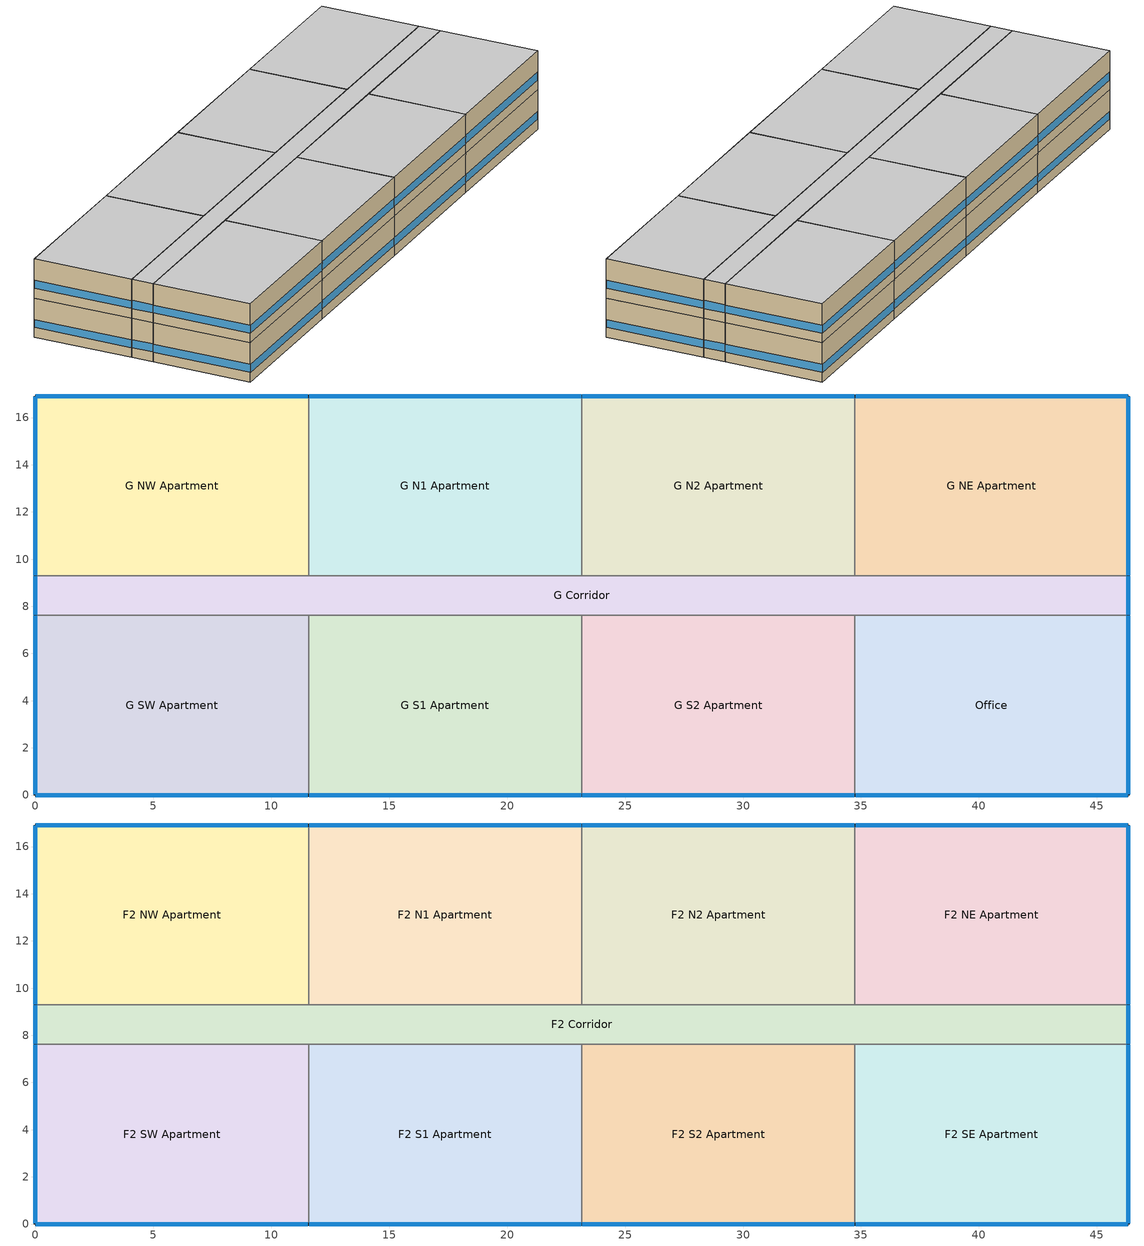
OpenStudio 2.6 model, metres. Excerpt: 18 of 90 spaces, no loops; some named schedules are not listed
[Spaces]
G S1 Apartment
 floor ground: 23.16,7.62 23.16,0 11.58,0 11.58,7.62 z0
 wall outside: 11.58,0 23.16,0 z0:3.05
 wall to G S2 Apartment: 23.16,0 23.16,7.62 z0:3.05
 wall to G Corridor: 23.16,7.62 11.58,7.62 z0:3.05
 wall to G SW Apartment: 11.58,7.62 11.58,0 z0:3.05
 window: 11.61,0 23.14,0 z0.76:1.37
Office
 floor ground: 46.33,7.62 46.33,0 34.75,0 34.75,7.62 z0
 wall outside: 34.75,0 46.33,0 46.33,7.62 z0:3.05
 wall to G S2 Apartment: 34.75,7.62 34.75,0 z0:3.05
 wall to G Corridor: 46.33,7.62 34.75,7.62 z0:3.05
 window: 46.33,0.03 46.33,7.59 z0.76:1.38; 34.77,0 46.3,0 z0.76:1.37
G S2 Apartment
 floor ground: 34.75,7.62 34.75,0 23.16,0 23.16,7.62 z0
 wall outside: 23.16,0 34.75,0 z0:3.05
 wall to G Corridor: 34.75,7.62 23.16,7.62 z0:3.05
 window: 23.19,0 34.72,0 z0.76:1.37
G Corridor
 floor ground: 46.33,9.3 46.33,7.62 0,7.62 0,9.3 z0
 wall outside: 46.33,7.62 46.33,9.3 / 0,9.3 0,7.62 z0:3.05
 wall to G NW Apartment: 11.58,9.3 0,9.3 z0:3.05
 wall to G NE Apartment: 46.33,9.3 34.75,9.3 z0:3.05
 wall to G N1 Apartment: 23.16,9.3 11.58,9.3 z0:3.05
 wall to G SW Apartment: 0,7.62 11.58,7.62 z0:3.05
 wall to G N2 Apartment: 34.75,9.3 23.16,9.3 z0:3.05
 window: 46.33,7.65 46.33,9.27 / 0,9.27 0,7.65 z0.76:1.39
G NW Apartment
 floor ground: 11.58,16.92 11.58,9.3 0,9.3 0,16.92 z0
 wall outside: 11.58,16.92 0,16.92 0,9.3 z0:3.05
 wall to G N1 Apartment: 11.58,9.3 11.58,16.92 z0:3.05
 window: 11.56,16.92 0.03,16.92 z0.76:1.37; 0,16.89 0,9.32 z0.76:1.38
G N1 Apartment
 floor ground: 23.16,16.92 23.16,9.3 11.58,9.3 11.58,16.92 z0
 wall outside: 23.16,16.92 11.58,16.92 z0:3.05
 wall to G N2 Apartment: 23.16,9.3 23.16,16.92 z0:3.05
 window: 23.14,16.92 11.61,16.92 z0.76:1.37
G N2 Apartment
 floor ground: 34.75,16.92 34.75,9.3 23.16,9.3 23.16,16.92 z0
 wall outside: 34.75,16.92 23.16,16.92 z0:3.05
 wall to G NE Apartment: 34.75,9.3 34.75,16.92 z0:3.05
 window: 34.72,16.92 23.19,16.92 z0.76:1.37
G NE Apartment
 floor ground: 46.33,16.92 46.33,9.3 34.75,9.3 34.75,16.92 z0
 wall outside: 46.33,9.3 46.33,16.92 34.75,16.92 z0:3.05
 window: 46.33,9.32 46.33,16.89 z0.76:1.38; 46.3,16.92 34.77,16.92 z0.76:1.37
G SW Apartment
 floor ground: 11.58,7.62 11.58,0 0,0 0,7.62 z0
 wall outside: 0,7.62 0,0 11.58,0 z0:3.05
 window: 0.03,0 11.56,0 z0.76:1.37; 0,7.59 0,0.03 z0.76:1.38
F2 N1 Apartment
 floor to G N1 Apartment: 23.16,16.92 23.16,9.3 11.58,9.3 11.58,16.92 z3.05
 wall outside: 23.16,16.92 11.58,16.92 z3.05:6.1
 wall to F2 Corridor: 11.58,9.3 23.16,9.3 z3.05:6.1
 wall to F2 N2 Apartment: 23.16,9.3 23.16,16.92 z3.05:6.1
 wall to F2 NW Apartment: 11.58,16.92 11.58,9.3 z3.05:6.1
 window: 23.14,16.92 11.61,16.92 z3.81:4.42
 ceiling to F3 N1 Apartment: 23.16,9.3 23.16,16.92 11.58,16.92 11.58,9.3 z6.1
F2 Corridor
 floor to G Corridor: 46.33,9.3 46.33,7.62 0,7.62 0,9.3 z3.05
 wall outside: 0,9.3 0,7.62 / 46.33,7.62 46.33,9.3 z3.05:6.1
 wall to F2 SE Apartment: 34.75,7.62 46.33,7.62 z3.05:6.1
 wall to F2 SW Apartment: 0,7.62 11.58,7.62 z3.05:6.1
 wall to F2 N2 Apartment: 34.75,9.3 23.16,9.3 z3.05:6.1
 wall to F2 S1 Apartment: 11.58,7.62 23.16,7.62 z3.05:6.1
 wall to F2 S2 Apartment: 23.16,7.62 34.75,7.62 z3.05:6.1
 wall to F2 NE Apartment: 46.33,9.3 34.75,9.3 z3.05:6.1
 wall to F2 NW Apartment: 11.58,9.3 0,9.3 z3.05:6.1
 window: 46.33,7.65 46.33,9.27 / 0,9.27 0,7.65 z3.81:4.44
 ceiling to F3 Corridor: 46.33,7.62 46.33,9.3 0,9.3 0,7.62 z6.1
F2 S1 Apartment
 floor to G S1 Apartment: 23.16,7.62 23.16,0 11.58,0 11.58,7.62 z3.05
 wall outside: 11.58,0 23.16,0 z3.05:6.1
 wall to F2 S2 Apartment: 23.16,0 23.16,7.62 z3.05:6.1
 wall to F2 SW Apartment: 11.58,7.62 11.58,0 z3.05:6.1
 window: 11.61,0 23.14,0 z3.81:4.42
 ceiling to F3 S1 Apartment: 23.16,0 23.16,7.62 11.58,7.62 11.58,0 z6.1
F2 NE Apartment
 floor to G NE Apartment: 46.33,16.92 46.33,9.3 34.75,9.3 34.75,16.92 z3.05
 wall outside: 46.33,9.3 46.33,16.92 34.75,16.92 z3.05:6.1
 wall to F2 N2 Apartment: 34.75,16.92 34.75,9.3 z3.05:6.1
 window: 46.33,9.32 46.33,16.89 / 46.3,16.92 34.77,16.92 z3.81:4.42
 ceiling to F3 NE Apartment: 46.33,9.3 46.33,16.92 34.75,16.92 34.75,9.3 z6.1
F2 SW Apartment
 floor to G SW Apartment: 11.58,7.62 11.58,0 0,0 0,7.62 z3.05
 wall outside: 0,7.62 0,0 11.58,0 z3.05:6.1
 window: 0.03,0 11.56,0 / 0,7.59 0,0.03 z3.81:4.42
 ceiling to F3 SW Apartment: 11.58,0 11.58,7.62 0,7.62 0,0 z6.1
F2 NW Apartment
 floor to G NW Apartment: 11.58,16.92 11.58,9.3 0,9.3 0,16.92 z3.05
 wall outside: 11.58,16.92 0,16.92 0,9.3 z3.05:6.1
 window: 11.56,16.92 0.03,16.92 / 0,16.89 0,9.32 z3.81:4.42
 ceiling to F3 NW Apartment: 11.58,9.3 11.58,16.92 0,16.92 0,9.3 z6.1
F2 SE Apartment
 floor to Office: 46.33,7.62 46.33,0 34.75,0 34.75,7.62 z3.05
 wall outside: 34.75,0 46.33,0 46.33,7.62 z3.05:6.1
 wall to F2 S2 Apartment: 34.75,7.62 34.75,0 z3.05:6.1
 window: 46.33,0.03 46.33,7.59 / 34.77,0 46.3,0 z3.81:4.42
 ceiling to F3 SE Apartment: 46.33,0 46.33,7.62 34.75,7.62 34.75,0 z6.1
F2 N2 Apartment
 floor to G N2 Apartment: 34.75,16.92 34.75,9.3 23.16,9.3 23.16,16.92 z3.05
 wall outside: 34.75,16.92 23.16,16.92 z3.05:6.1
 window: 34.72,16.92 23.19,16.92 z3.81:4.42
 ceiling to F3 N2 Apartment: 34.75,9.3 34.75,16.92 23.16,16.92 23.16,9.3 z6.1
F2 S2 Apartment
 floor to G S2 Apartment: 34.75,7.62 34.75,0 23.16,0 23.16,7.62 z3.05
 wall outside: 23.16,0 34.75,0 z3.05:6.1
 window: 23.19,0 34.72,0 z3.81:4.42
 ceiling to F3 S2 Apartment: 34.75,0 34.75,7.62 23.16,7.62 23.16,0 z6.1
[Site]
Yellowknife AP_NT_CAN: Latitude {deg}=62.463; Longitude {deg}=-114.44; Time Zone {hr}=-7; Elevation {m}=205.7; Terrain=City
[Building]
HighriseApartment-CAN_NT_Yellowknife.AP.719360_CWEC2016.epw created: 2019-08-15 18:41:50 +0000: North Axis {deg}=0; Default Construction Set=BTAP-Mass at hdd = 8170.0; Standards Number of Stories=10; Standards Number of Above Ground Stories=10; Standards Building Type=NECB2017_HighriseApartment
[Site:WaterMainsTemperature]
Calculation Method=Correlation; Annual Average Outdoor Air Temperature {C}=-3.45833; Maximum Difference In Monthly Average Outdoor Air Temperatures {deltaC}=42.9
[Site:GroundTemperature:BuildingSurface]
19.527, 19.502, 19.536, 19.598, 20.002, 21.64, 22.225, 22.375, 21.449, 20.121, 19.802, 19.633
[SizingPeriod:DesignDay] Barometric Pressure {Pa}=98878; Sky Clearness=0; Rain Indicator=0; Snow Indicator=0; Day of Month=21; Daylight Saving Time Indicator=0; Humidity Indicating Type=Wetbulb; Dry-Bulb Temperature Range Modifier Type=DefaultMultipliers
Name | Maximum Dry-Bulb Temperature {C} | Daily Dry-Bulb Temperature Range {deltaC} | Humidity Indicating Conditions at Maximum Dry-Bulb | Wind Speed {m/s} | Wind Direction {deg} | Month | Day Type | Solar Model Indicator | ASHRAE Taub | ASHRAE Taud
Yellowknife AP Ann Clg .4% Condns DB=>MWB | 25.4 | 7.9 | 16 | 4 | 150 | 7 | SummerDesignDay | ASHRAETau | 0.369 | 2.418
Yellowknife AP Ann Htg 99.6% Condns DB | -40.5 | 0 | -40.5 | 1.7 | 310 | 1 | WinterDesignDay | ASHRAEClearSky
[Material:NoMass] Roughness=Smooth; Thermal Absorptance=0.9; Solar Absorptance=0.7
Name | Thermal Resistance {m2-K/W} | Visible Absorptance
Typical Carpet Pad | 0.21648 | 0.8
Typical Insulation 1 | 6.78179 | 0.7
Typical Insulation 2 | 5.19354 | 0.7
Typical Insulation 3 | 8.26445 | 0.7
Typical Carpet Pad 2 | 2.57255 | 0.8
Typical Carpet Pad 3 | 4.69593 | 0.8
Typical Insulation 4 | 0.714268 | 0.7
Typical Insulation 5 | 0.714286 | 0.7
[Material]
Name | Roughness | Thickness {m} | Conductivity {W/m-K} | Density {kg/m3} | Specific Heat {J/kg-K} | Thermal Absorptance | Solar Absorptance | Visible Absorptance
100mm Normalweight concrete floor | MediumSmooth | 0.1016 | 2.31 | 2322 | 832
G01 13mm gypsum board | Smooth | 0.0127 | 0.16 | 800 | 1090 | 0.9 | 0.7 | 0.5
G05 25mm wood | MediumSmooth | 0.0254 | 0.15 | 608 | 1630 | 0.9 | 0.5 | 0.5
4 in. Normalweight Concrete Floor | MediumRough | 0.1016 | 2.31 | 2322 | 832 | 0.9 | 0.7 | 0.7
1IN Stucco | Smooth | 0.0253 | 0.6918 | 1858 | 837 | 0.9 | 0.7 | 0.92
8IN CONCRETE HW RefBldg | Rough | 0.2032 | 1.311 | 2240 | 836.8 | 0.9 | 0.7 | 0.7
1/2IN Gypsum | Smooth | 0.0127 | 0.16 | 784.9 | 830 | 0.9 | 0.4 | 0.4
Metal Roof Surface; F08 Metal surface | Smooth | 0.0008 | 45.28 | 7824 | 500 | 0.9 | 0.7 | 0.7
6 in. Normalweight Concrete Floor | MediumRough | 0.1524 | 2.31 | 2322 | 832 | 0.9 | 0.7 | 0.7
[Construction]
BTAP-Int-Floor: 100mm Normalweight concrete floor, Typical Carpet Pad
BTAP-Int-Wall: G01 13mm gypsum board, G01 13mm gypsum board
BTAP-Int-Ceiling: Typical Carpet Pad, 100mm Normalweight concrete floor
BTAP-Ext-DaylightDiffuser: SimpleGlazing
BTAP-Int-Door: G05 25mm wood
BTAP-Ext-Floor-Mass:U-0.142: Typical Insulation 1, 4 in. Normalweight Concrete Floor, Typical Carpet Pad
BTAP-Ext-Wall-Mass:U-0.183: 1IN Stucco, 8IN CONCRETE HW RefBldg, Typical Insulation 2, 1/2IN Gypsum
BTAP-Ext-Roof-Metal:U-0.12099999999999998: Metal Roof Surface, Typical Insulation 3
BTAP-Grnd-Floor-Mass:U-0.379: 6 in. Normalweight Concrete Floor, Typical Carpet Pad 2
BTAP-Grnd-Roof-Mass:U-0.21: 6 in. Normalweight Concrete Floor, Typical Carpet Pad 3
BTAP-Ext-Door:U-1.4: F08 Metal surface, Typical Insulation 4
BTAP-Ext-OverHeadDoor:U-1.4: Typical Insulation 5
BTAP-Ext-DaylightDiffuser:U=0.140 SHGC=0.600: SimpleGlazing:U=0.140 SHGC=0.600
[DefaultConstructionSet]
BTAP-Mass at hdd = 8170.0: Default Exterior Surface Constructions=BTAP-Mass at hdd = 8170.0; Default Interior Surface Constructions=Default Surface Constructions 2; Default Ground Contact Surface Constructions=BTAP-Mass at hdd = 8170.0 1; Default Exterior SubSurface Constructions=BTAP-Mass at hdd = 8170.0; Default Interior SubSurface Constructions=Default Sub Surface Constructions 2; Interior Partition Construction=BTAP-Int-Door
[DefaultSurfaceConstructions]
Name | Floor Construction | Wall Construction | Roof Ceiling Construction
Default Surface Constructions 2 | BTAP-Int-Floor | BTAP-Int-Wall | BTAP-Int-Ceiling
BTAP-Mass at hdd = 8170.0 | BTAP-Ext-Floor-Mass:U-0.142 | BTAP-Ext-Wall-Mass:U-0.183 | BTAP-Ext-Roof-Metal:U-0.12099999999999998
BTAP-Mass at hdd = 8170.0 1 | BTAP-Grnd-Floor-Mass:U-0.379 | BTAP-Grnd-Roof-Mass:U-0.21 | BTAP-Grnd-Roof-Mass:U-0.21
[DefaultSubSurfaceConstructions]
Name | Fixed Window Construction | Operable Window Construction | Door Construction | Glass Door Construction | Overhead Door Construction | Skylight Construction | Tubular Daylight Dome Construction | Tubular Daylight Diffuser Construction
Default Sub Surface Constructions 2 | BTAP-Ext-DaylightDiffuser | BTAP-Ext-DaylightDiffuser | BTAP-Int-Door
BTAP-Mass at hdd = 8170.0 | BTAP-Ext-DaylightDiffuser:U=0.140 SHGC=0.600 | BTAP-Ext-DaylightDiffuser:U=0.140 SHGC=0.600 | BTAP-Ext-Door:U-1.4 | BTAP-Ext-DaylightDiffuser:U=0.140 SHGC=0.600 | BTAP-Ext-OverHeadDoor:U-1.4 | BTAP-Ext-DaylightDiffuser:U=0.140 SHGC=0.600 | BTAP-Ext-DaylightDiffuser:U=0.140 SHGC=0.600 | BTAP-Ext-DaylightDiffuser:U=0.140 SHGC=0.600
[WindowMaterial:SimpleGlazingSystem] Solar Heat Gain Coefficient=0.6; Visible Transmittance=0.21
Name | U-Factor {W/m2-K}
SimpleGlazing | 2.2
SimpleGlazing:U=0.140 SHGC=0.600 | 1.4
[Space] Part of Total Floor Area=Yes
Name | Space Type | Building Story | Thermal Zone
F2 NE Apartment | Space Function Dwelling units general | Building Story 2 | DU_BT=Space Function_ST=Dwelling units general_FL=Building Story 2_SCHG 4
F2 N1 Apartment | Space Function Dwelling units general | Building Story 2 | DU_BT=Space Function_ST=Dwelling units general_FL=Building Story 2_SCHG 5
F2 Corridor | Space Function Corridor/Transition area other-sch-G | Building Story 2 | WILD_ST=Corridor/Transition area other-sch-G_FL=Building Story 2_SCH=G
F2 S1 Apartment | Space Function Dwelling units general | Building Story 2 | DU_BT=Space Function_ST=Dwelling units general_FL=Building Story 2_SCHG 3
F2 SW Apartment | Space Function Dwelling units general | Building Story 2 | DU_BT=Space Function_ST=Dwelling units general_FL=Building Story 2_SCHG 6
G S1 Apartment | Space Function Dwelling units general | Building Story 1 | DU_BT=Space Function_ST=Dwelling units general_FL=Building Story 1_SCHG 3
Office | Space Function Office enclosed <= 25 m2 | Building Story 1 | ALL_ST=Office enclosed <= 25 m2_FL=Building Story 1_SCH=A
G N2 Apartment | Space Function Dwelling units general | Building Story 1 | DU_BT=Space Function_ST=Dwelling units general_FL=Building Story 1_SCHG 5
G S2 Apartment | Space Function Dwelling units general | Building Story 1 | DU_BT=Space Function_ST=Dwelling units general_FL=Building Story 1_SCHG 6
G Corridor | Space Function Corridor/Transition area other-sch-G | Building Story 1 | WILD_ST=Corridor/Transition area other-sch-G_FL=Building Story 1_SCH=G
G NW Apartment | Space Function Dwelling units general | Building Story 1 | DU_BT=Space Function_ST=Dwelling units general_FL=Building Story 1_SCHG 4
G N1 Apartment | Space Function Dwelling units general | Building Story 1 | DU_BT=Space Function_ST=Dwelling units general_FL=Building Story 1_SCHG 2
F2 NW Apartment | Space Function Dwelling units general | Building Story 2 | DU_BT=Space Function_ST=Dwelling units general_FL=Building Story 2_SCHG 2
F2 S2 Apartment | Space Function Dwelling units general | Building Story 2 | DU_BT=Space Function_ST=Dwelling units general_FL=Building Story 2_SCHG 1
F2 SE Apartment | Space Function Dwelling units general | Building Story 2 | DU_BT=Space Function_ST=Dwelling units general_FL=Building Story 2_SCHG 7
G SW Apartment | Space Function Dwelling units general | Building Story 1 | DU_BT=Space Function_ST=Dwelling units general_FL=Building Story 1_SCHG 1
F2 N2 Apartment | Space Function Dwelling units general | Building Story 2 | DU_BT=Space Function_ST=Dwelling units general_FL=Building Story 2_SCHG
G NE Apartment | Space Function Dwelling units general | Building Story 1 | DU_BT=Space Function_ST=Dwelling units general_FL=Building Story 1_SCHG
[BuildingStory]
Name | Nominal Z Coordinate {m}
Building Story 1 | 0
Building Story 2 | 3.0478
[SpaceType] Standards Building Type=Space Function
Name | Default Schedule Set | Design Specification Outdoor Air Object | Standards Space Type
Space Function Office enclosed <= 25 m2 | Space Function Office enclosed <= 25 m2 Schedule Set | Space Function Office enclosed <= 25 m2 Ventilation | Office enclosed <= 25 m2
Space Function Corridor/Transition area other-sch-G | Space Function Corridor/Transition area other-sch-G Schedule Set | Space Function Corridor/Transition area other-sch-G Ventilation | Corridor/Transition area other-sch-G
Space Function Dwelling units general | Space Function Dwelling units general Schedule Set | Space Function Dwelling units general Ventilation | Dwelling units general
[People] Work Efficiency Schedule=Work Efficiency Schedule; Clothing Insulation Schedule=Clothing Schedule; Air Velocity Schedule=Air Velocity Schedule; Multiplier=1
Name | People Definition | Space or SpaceType
Space Function Corridor/Transition area other-sch-G People | Space Function Corridor/Transition area other-sch-G People Definition | Space Function Corridor/Transition area other-sch-G
Space Function Dwelling units general People | Space Function Dwelling units general People Definition | Space Function Dwelling units general
[Lights]
Space Function Dwelling units general Lights: Lights Definition=Space Function Dwelling units general Lights Definition; Space or SpaceType=Space Function Dwelling units general; Fraction Replaceable=1
[DesignSpecification:OutdoorAir] Outdoor Air Method=Sum; Outdoor Air Flow per Person {m3/s-person}=0; Outdoor Air Flow Rate {m3/s}=0; Outdoor Air Flow Air Changes per Hour {1/hr}=0
Name | Outdoor Air Flow per Floor Area {m3/s-m2}
Space Function Corridor/Transition area other-sch-G Ventilation | 0.0003048
Space Function Dwelling units general Ventilation | 0.00039624
[DefaultScheduleSet] Number of People Schedule=NECB-G-Occupancy; People Activity Level Schedule=NECB-Activity; Lighting Schedule=NECB-G-Lighting; Electric Equipment Schedule=NECB-G-Electric-Equipment; Infiltration Schedule=Always On
Space Function Corridor/Transition area other-sch-G Schedule Set; Space Function Dwelling units general Schedule Set
[ThermostatSetpoint:DualSetpoint]
Name | Heating Setpoint Temperature Schedule | Cooling Setpoint Temperature Schedule
Space Function Dwelling units general Thermostat 159; Space Function Dwelling units general Thermostat 163; Space Function Dwelling units general Thermostat 167; Space Function Dwelling units general Thermostat 173; Space Function Dwelling units general Thermostat 185; Space Function Dwelling units general Thermostat 199; Space Function Dwelling units general Thermostat 201; Space Function Dwelling units general Thermostat 202; Space Function Dwelling units general Thermostat 204; Space Function Dwelling units general Thermostat 205; Space Function Dwelling units general Thermostat 207; Space Function Dwelling units general Thermostat 214; Space Function Dwelling units general Thermostat 219; Space Function Dwelling units general Thermostat 230; Space Function Dwelling units general Thermostat 232; Space Function Corridor/Transition area other-sch-G Thermostat 25; Space Function Corridor/Transition area other-sch-G Thermostat 26 | NECB-G-Thermostat Setpoint-Heating | NECB-G-Thermostat Setpoint-Cooling
Space Function Office enclosed <= 25 m2 Thermostat 3 | NECB-A-Thermostat Setpoint-Heating | NECB-A-Thermostat Setpoint-Cooling
[ElectricEquipment]
Space Function Dwelling units general Elec Equip: Electric Equipment Definition=Space Function Dwelling units general Elec Equip Definition; Space or SpaceType=Space Function Dwelling units general
[SpaceInfiltration:DesignFlowRate] Schedule=Always On Discrete; Design Flow Rate Calculation Method=Flow/ExteriorArea; Flow per Exterior Surface Area {m3/s-m2}=0.00025; Constant Term Coefficient=0; Temperature Term Coefficient=0; Velocity Term Coefficient=0.224; Velocity Squared Term Coefficient=0
Name | Space or SpaceType
F2 Corridor Infiltration | F2 Corridor
F2 N1 Apartment Infiltration | F2 N1 Apartment
F2 N2 Apartment Infiltration | F2 N2 Apartment
F2 NE Apartment Infiltration | F2 NE Apartment
F2 NW Apartment Infiltration | F2 NW Apartment
F2 S1 Apartment Infiltration | F2 S1 Apartment
F2 S2 Apartment Infiltration | F2 S2 Apartment
F2 SE Apartment Infiltration | F2 SE Apartment
F2 SW Apartment Infiltration | F2 SW Apartment
G Corridor Infiltration | G Corridor
G N1 Apartment Infiltration | G N1 Apartment
G N2 Apartment Infiltration | G N2 Apartment
G NE Apartment Infiltration | G NE Apartment
G NW Apartment Infiltration | G NW Apartment
G S1 Apartment Infiltration | G S1 Apartment
G S2 Apartment Infiltration | G S2 Apartment
G SW Apartment Infiltration | G SW Apartment
Office Infiltration | Office
[ThermalZone] Use Ideal Air Loads=No
Name | Thermostat
DU_BT=Space Function_ST=Dwelling units general_FL=Building Story 1_SCHG | Space Function Dwelling units general Thermostat 159
DU_BT=Space Function_ST=Dwelling units general_FL=Building Story 2_SCHG | Space Function Dwelling units general Thermostat 163
DU_BT=Space Function_ST=Dwelling units general_FL=Building Story 1_SCHG 1 | Space Function Dwelling units general Thermostat 167
DU_BT=Space Function_ST=Dwelling units general_FL=Building Story 2_SCHG 1 | Space Function Dwelling units general Thermostat 173
DU_BT=Space Function_ST=Dwelling units general_FL=Building Story 1_SCHG 2 | Space Function Dwelling units general Thermostat 185
DU_BT=Space Function_ST=Dwelling units general_FL=Building Story 2_SCHG 2 | Space Function Dwelling units general Thermostat 199
DU_BT=Space Function_ST=Dwelling units general_FL=Building Story 1_SCHG 3 | Space Function Dwelling units general Thermostat 201
DU_BT=Space Function_ST=Dwelling units general_FL=Building Story 1_SCHG 4 | Space Function Dwelling units general Thermostat 202
DU_BT=Space Function_ST=Dwelling units general_FL=Building Story 2_SCHG 3 | Space Function Dwelling units general Thermostat 204
DU_BT=Space Function_ST=Dwelling units general_FL=Building Story 1_SCHG 5 | Space Function Dwelling units general Thermostat 205
DU_BT=Space Function_ST=Dwelling units general_FL=Building Story 2_SCHG 4 | Space Function Dwelling units general Thermostat 207
DU_BT=Space Function_ST=Dwelling units general_FL=Building Story 2_SCHG 5 | Space Function Dwelling units general Thermostat 214
DU_BT=Space Function_ST=Dwelling units general_FL=Building Story 1_SCHG 6 | Space Function Dwelling units general Thermostat 219
DU_BT=Space Function_ST=Dwelling units general_FL=Building Story 2_SCHG 6 | Space Function Dwelling units general Thermostat 230
DU_BT=Space Function_ST=Dwelling units general_FL=Building Story 2_SCHG 7 | Space Function Dwelling units general Thermostat 232
ALL_ST=Office enclosed <= 25 m2_FL=Building Story 1_SCH=A | Space Function Office enclosed <= 25 m2 Thermostat 3
WILD_ST=Corridor/Transition area other-sch-G_FL=Building Story 1_SCH=G | Space Function Corridor/Transition area other-sch-G Thermostat 25
WILD_ST=Corridor/Transition area other-sch-G_FL=Building Story 2_SCH=G | Space Function Corridor/Transition area other-sch-G Thermostat 26
